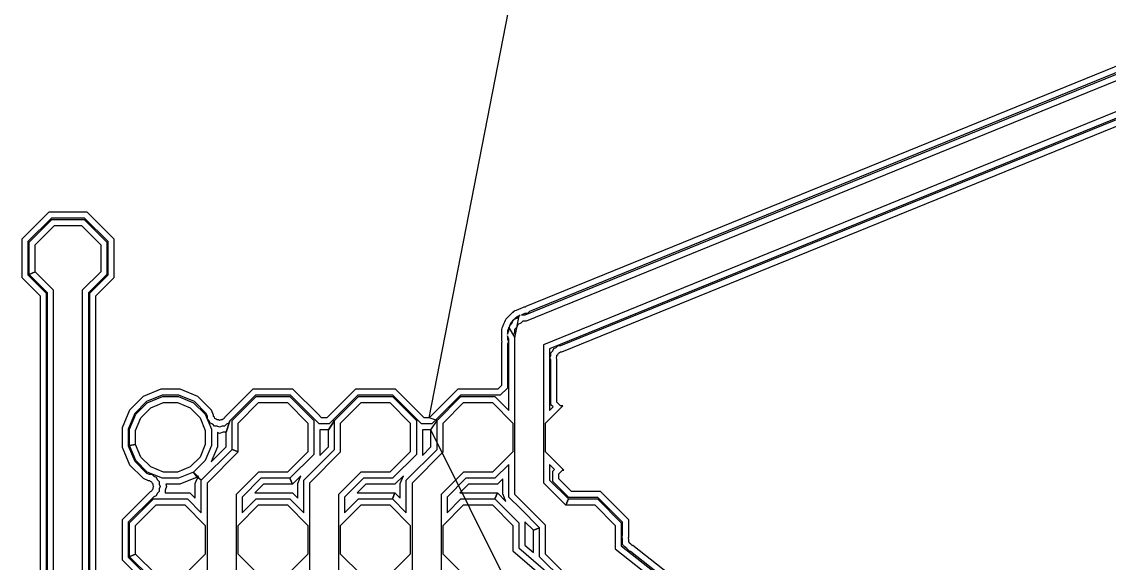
# Model space of a CAD drawing. Extents: x -122 to 0, y 0 to 97.
# Drawn here: x -105.92 to -78.97, y 62.92 to 76.35 of the extents above; entities that cross this region are included whole.
import ezdxf

# ---------------------------------------------------------------- set-up
doc = ezdxf.new("R2010")
doc.units = 0
doc.layers.add('milling', color=1, linetype='CONTINUOUS')
doc.layers.add('rapid_move', color=62, linetype='CONTINUOUS')

msp = doc.modelspace()

# ---------------------------------------------------------------- linework, layer by layer
at = {"layer": 'milling'}
for p, q in [((-77.4685, 75.7919), (-93.4236, 69.2917)), ((-93.4439, 69.0855), (-77.1627, 75.7186)), ((-93.4147, 68.9355), (-77.0127, 75.6178)), ((-77.4391, 75.6419), (-93.3391, 69.1641)), ((-76.7438, 74.9594), (-92.9894, 68.3409)), ((-76.7795, 74.783), (-92.8394, 68.2401)), ((-92.563, 68.3166), (-77.0297, 74.645)), ((-92.5336, 68.1666), (-76.9452, 74.5174)), ((-105.2495, 71.6309), (-105.9209, 70.9595)), ((-105.1874, 71.4809), (-105.7709, 70.8974)), ((-105.7377, 70.8837), (-105.1737, 71.4477)), ((-104.3002, 71.6309), (-105.2495, 71.6309)), ((-104.3623, 71.4809), (-105.1874, 71.4809)), ((-105.1737, 71.4477), (-104.3762, 71.4477)), ((-104.3762, 71.4477), (-103.8122, 70.8837)), ((-103.7789, 70.8975), (-104.3623, 71.4809)), ((-103.6289, 70.9596), (-104.3002, 71.6309)), ((-105.5877, 70.8216), (-105.1116, 71.2977)), ((-105.1116, 71.2977), (-104.4383, 71.2977)), ((-104.4383, 71.2977), (-103.9622, 70.8216)), ((-105.9209, 70.9595), (-105.9209, 70.0102)), ((-105.7709, 70.8974), (-105.7709, 70.0723)), ((-103.7789, 70.0724), (-103.7789, 70.8975)), ((-103.6289, 70.0103), (-103.6289, 70.9596)), ((-105.7377, 70.0862), (-105.7377, 70.8837)), ((-105.5877, 70.1483), (-105.5877, 70.8216)), ((-103.9622, 70.8216), (-103.9622, 70.1483)), ((-103.8122, 70.8837), (-103.8122, 70.0862)), ((-105.7377, 70.0862), (-105.5877, 70.1483)), ((-105.5877, 70.1483), (-105.7377, 70.0862)), ((-105.2805, 69.629), (-105.7377, 70.0862)), ((-105.1305, 69.6911), (-105.5877, 70.1483)), ((-105.5877, 70.1483), (-105.5877, 70.1483)), ((-103.9622, 70.1483), (-104.4194, 69.6911)), ((-103.8122, 70.0862), (-104.2694, 69.629)), ((-105.9209, 70.0102), (-105.4637, 69.5531)), ((-105.7709, 70.0723), (-105.3137, 69.6152)), ((-104.059, 69.7923), (-103.7789, 70.0724)), ((-103.9969, 69.6423), (-103.6289, 70.0103)), ((-105.4637, 69.5531), (-105.4637, 69.4268)), ((-105.3137, 69.6152), (-105.3137, 69.3647)), ((-105.2805, 56.5648), (-105.2805, 69.629)), ((-105.1305, 56.5502), (-105.1305, 69.6911)), ((-104.4194, 69.6911), (-104.4194, 56.6226)), ((-104.2694, 69.629), (-104.2694, 56.6681)), ((-104.2361, 69.6152), (-104.059, 69.7923)), ((-104.2361, 56.7996), (-104.2361, 69.6152)), ((-104.0861, 69.5531), (-103.9969, 69.6423)), ((-104.0861, 56.7846), (-104.0861, 69.5531)), ((-105.4637, 69.4268), (-105.4637, 56.6445)), ((-105.3137, 69.3647), (-105.3137, 56.6899)), ((-93.48, 69.2687), (-93.5107, 69.2562)), ((-93.4465, 69.2687), (-93.48, 69.2687)), ((-93.4236, 69.2917), (-93.4465, 69.2687)), ((-93.8736, 69.0259), (-93.9057, 68.9942)), ((-93.8728, 69.0259), (-93.8736, 69.0259)), ((-93.8222, 69.0767), (-93.8728, 69.0259)), ((-93.7841, 69.1142), (-93.8222, 69.0767)), ((-93.7555, 69.1434), (-93.7841, 69.1148)), ((-93.7841, 69.1148), (-93.7841, 69.1142)), ((-93.5931, 69.0603), (-93.7575, 68.9293)), ((-93.7515, 69.1435), (-93.7555, 69.1434)), ((-93.7325, 69.1636), (-93.7515, 69.1435)), ((-93.7064, 69.1734), (-93.7325, 69.1636)), ((-93.7092, 68.9774), (-93.6303, 69.0095)), ((-93.7048, 69.1771), (-93.7064, 69.1734)), ((-93.6678, 69.1921), (-93.7048, 69.1771)), ((-93.7005, 68.5102), (-93.5931, 69.0603)), ((-93.6472, 69.0354), (-93.6851, 68.9953)), ((-93.6672, 69.1919), (-93.6678, 69.1921)), ((-93.6116, 69.215), (-93.6672, 69.1919)), ((-93.5955, 69.0548), (-93.6472, 69.0354)), ((-93.6303, 69.0095), (-93.57, 69.0698)), ((-93.5515, 69.2394), (-93.6116, 69.215)), ((-93.5931, 69.0603), (-93.5955, 69.0548)), ((-93.57, 69.0698), (-93.5931, 69.0603)), ((-93.5513, 69.24), (-93.5515, 69.2394)), ((-93.5114, 69.2565), (-93.5513, 69.24)), ((-93.4502, 69.1187), (-93.5319, 69.0855)), ((-93.5319, 69.0855), (-93.4439, 69.0855)), ((-93.5107, 69.2562), (-93.5114, 69.2565)), ((-93.3844, 69.1187), (-93.4502, 69.1187)), ((-93.3391, 69.1641), (-93.3844, 69.1187)), ((-94.0202, 68.7466), (-94.0327, 68.7179)), ((-94.0049, 68.7874), (-94.0211, 68.749)), ((-94.0211, 68.749), (-94.0202, 68.7466)), ((-94.0044, 68.7876), (-94.0049, 68.7874)), ((-93.9799, 68.8469), (-94.0044, 68.7876)), ((-93.9562, 68.9031), (-93.9799, 68.8469)), ((-93.9406, 68.9419), (-93.9564, 68.9036)), ((-93.9564, 68.9036), (-93.9562, 68.9031)), ((-93.9382, 68.9429), (-93.9406, 68.9419)), ((-93.9273, 68.9704), (-93.9382, 68.9429)), ((-93.9058, 68.9906), (-93.9273, 68.9704)), ((-93.9057, 68.9942), (-93.9058, 68.9906)), ((-93.8578, 68.7438), (-93.8827, 68.6866)), ((-93.8505, 68.7674), (-93.859, 68.7468)), ((-93.859, 68.7468), (-93.8578, 68.7438)), ((-93.7575, 68.9293), (-93.8505, 68.7674)), ((-93.8505, 68.6819), (-93.8505, 68.7674)), ((-93.8505, 68.7674), (-93.8505, 68.7674)), ((-93.8505, 68.7674), (-93.7005, 68.5102)), ((-93.8347, 68.8051), (-93.7724, 68.8675)), ((-93.825, 68.8283), (-93.8347, 68.8051)), ((-93.822, 68.8295), (-93.825, 68.8283)), ((-93.8003, 68.884), (-93.822, 68.8295)), ((-93.7576, 68.9242), (-93.8003, 68.884)), ((-93.7724, 68.8675), (-93.7382, 68.9486)), ((-93.7575, 68.9293), (-93.7576, 68.9242)), ((-93.7382, 68.9486), (-93.7575, 68.9293)), ((-93.7575, 68.9293), (-93.7575, 68.9293)), ((-93.6912, 68.9952), (-93.7092, 68.9774)), ((-93.7005, 68.7273), (-93.6456, 68.7822)), ((-93.6851, 68.9953), (-93.6912, 68.9952)), ((-93.6456, 68.7822), (-93.6155, 68.8537)), ((-93.6155, 68.8537), (-93.5456, 68.8821)), ((-93.5456, 68.8821), (-93.4923, 68.9355)), ((-93.4923, 68.9355), (-93.4147, 68.9355)), ((-94.0341, 68.5215), (-94.0344, 68.4788)), ((-94.0344, 68.4788), (-94.0337, 68.4782)), ((-94.0337, 68.5218), (-94.0341, 68.5215)), ((-94.0327, 68.6864), (-94.0337, 68.6854)), ((-94.0337, 68.6854), (-94.0337, 68.6476)), ((-94.0337, 68.6476), (-94.0333, 68.6472)), ((-94.0333, 68.6472), (-94.0337, 68.5821)), ((-94.0337, 68.5821), (-94.0337, 68.5218)), ((-94.0337, 68.4782), (-94.0337, 68.4454)), ((-94.0327, 68.7179), (-94.0327, 68.6864)), ((-93.8837, 68.6031), (-93.8505, 68.6819)), ((-93.8835, 68.6235), (-93.8837, 68.6031)), ((-93.8505, 68.481), (-93.8837, 68.5627)), ((-93.8837, 68.5627), (-93.8837, 68.4755)), ((-93.8837, 68.4755), (-93.8588, 68.4158)), ((-93.8827, 68.6243), (-93.8835, 68.6235)), ((-93.8827, 68.6866), (-93.8827, 68.6243)), ((-93.8505, 66.7088), (-93.8505, 68.481)), ((-93.7298, 68.5822), (-93.7005, 68.6518)), ((-93.7005, 68.5102), (-93.7298, 68.5822)), ((-93.7005, 68.6518), (-93.7005, 68.7273)), ((-93.7005, 64.6226), (-93.7005, 68.5102)), ((-94.0337, 68.4454), (-94.0212, 68.4154)), ((-94.0212, 68.4154), (-94.0337, 68.385)), ((-94.0337, 68.385), (-94.0337, 67.3259)), ((-93.8588, 68.4158), (-93.8837, 68.3552)), ((-93.8837, 68.3552), (-93.8837, 67.2638)), ((-92.9894, 68.3409), (-92.9894, 64.9173)), ((-92.8394, 68.2401), (-92.8394, 66.7088)), ((-92.7594, 68.1861), (-92.7338, 68.247)), ((-92.7338, 68.247), (-92.6743, 68.2712)), ((-92.6743, 68.2712), (-92.629, 68.3166)), ((-92.629, 68.3166), (-92.563, 68.3166)), ((-92.831, 68.0162), (-92.8061, 68.0754)), ((-92.8061, 67.955), (-92.831, 68.0162)), ((-92.8061, 68.1395), (-92.7594, 68.1861)), ((-92.8061, 68.0754), (-92.8061, 68.1395)), ((-92.8061, 67.1017), (-92.8061, 67.955)), ((-92.6686, 68.0153), (-92.6561, 68.045)), ((-92.6561, 67.9845), (-92.6686, 68.0153)), ((-92.6561, 68.0774), (-92.6326, 68.1008)), ((-92.6561, 68.045), (-92.6561, 68.0774)), ((-92.6561, 67.0397), (-92.6561, 67.9845)), ((-92.6326, 68.1008), (-92.6197, 68.1315)), ((-92.6197, 68.1315), (-92.5897, 68.1437)), ((-92.5897, 68.1437), (-92.5669, 68.1666)), ((-92.5669, 68.1666), (-92.5336, 68.1666)), ((-102.473, 67.2367), (-102.9128, 67.0546)), ((-101.9969, 67.2367), (-102.473, 67.2367)), ((-101.557, 67.0546), (-101.9969, 67.2367)), ((-100.1906, 67.2367), (-100.888, 66.5393)), ((-99.1992, 67.2367), (-100.1906, 67.2367)), ((-98.5773, 66.6148), (-99.1992, 67.2367)), ((-97.6506, 67.2367), (-98.3618, 66.5255)), ((-96.6592, 67.2367), (-97.6506, 67.2367)), ((-96.0373, 66.6148), (-96.6592, 67.2367)), ((-95.1106, 67.2367), (-95.8218, 66.5255)), ((-94.2492, 67.2367), (-95.1106, 67.2367)), ((-94.1229, 67.2367), (-94.2492, 67.2367)), ((-94.0337, 67.3259), (-94.1229, 67.2367)), ((-93.8837, 67.2638), (-94.0608, 67.0867)), ((-102.9128, 67.0546), (-103.2496, 66.7178)), ((-102.8279, 66.9273), (-103.1223, 66.6329)), ((-103.0942, 66.6141), (-102.8091, 66.8992)), ((-102.4431, 67.0867), (-102.8279, 66.9273)), ((-102.8091, 66.8992), (-102.4366, 67.0535)), ((-102.7241, 66.772), (-102.4068, 66.9035)), ((-102.0267, 67.0867), (-102.4431, 67.0867)), ((-102.4366, 67.0535), (-102.0333, 67.0535)), ((-102.4068, 66.9035), (-102.0631, 66.9035)), ((-102.0631, 66.9035), (-101.7458, 66.772)), ((-102.0333, 67.0535), (-101.6608, 66.8992)), ((-101.6419, 66.9273), (-102.0267, 67.0867)), ((-101.6608, 66.8992), (-101.3757, 66.6141)), ((-101.3473, 66.6328), (-101.6419, 66.9273)), ((-101.2202, 66.7177), (-101.557, 67.0546)), ((-100.1285, 67.0867), (-100.7609, 66.4544)), ((-100.7085, 66.4598), (-100.1148, 67.0535)), ((-100.5585, 66.3976), (-100.0526, 66.9035)), ((-99.2613, 67.0867), (-100.1285, 67.0867)), ((-100.1148, 67.0535), (-99.2751, 67.0535)), ((-100.0526, 66.9035), (-99.3373, 66.9035)), ((-99.3373, 66.9035), (-98.8314, 66.3976)), ((-99.2751, 67.0535), (-98.6814, 66.4598)), ((-98.7273, 66.5527), (-99.2613, 67.0867)), ((-97.5885, 67.0867), (-98.2997, 66.3755)), ((-98.1685, 66.4598), (-97.5748, 67.0535)), ((-98.0185, 66.3976), (-97.5126, 66.9035)), ((-96.7213, 67.0867), (-97.5885, 67.0867)), ((-97.5748, 67.0535), (-96.7351, 67.0535)), ((-97.5126, 66.9035), (-96.7973, 66.9035)), ((-96.7973, 66.9035), (-96.2914, 66.3976)), ((-96.7351, 67.0535), (-96.1414, 66.4598)), ((-96.1873, 66.5527), (-96.7213, 67.0867)), ((-95.0485, 67.0867), (-95.7597, 66.3755)), ((-95.6285, 66.4598), (-95.0348, 67.0535)), ((-95.4785, 66.3976), (-94.9726, 66.9035)), ((-94.3113, 67.0867), (-95.0485, 67.0867)), ((-95.0348, 67.0535), (-94.1951, 67.0535)), ((-94.9726, 66.9035), (-94.2573, 66.9035)), ((-94.0608, 67.0867), (-94.3113, 67.0867)), ((-94.2573, 66.9035), (-93.7514, 66.3976)), ((-94.1951, 67.0535), (-93.8505, 66.7088)), ((-92.8063, 67.1015), (-92.8061, 67.1017)), ((-92.8061, 66.9756), (-92.8063, 67.1015)), ((-92.8061, 66.8515), (-92.8061, 66.9756)), ((-92.8059, 66.8514), (-92.8061, 66.8515)), ((-92.8059, 66.851), (-92.8059, 66.8514)), ((-92.7514, 66.7968), (-92.8059, 66.851)), ((-92.6562, 67.0396), (-92.6561, 67.0397)), ((-92.6561, 66.9759), (-92.6562, 67.0396)), ((-92.6561, 66.9136), (-92.6561, 66.9759)), ((-92.656, 66.9136), (-92.6561, 66.9136)), ((-92.656, 66.9134), (-92.656, 66.9136)), ((-92.6257, 66.8833), (-92.656, 66.9134)), ((-92.5669, 66.8244), (-92.6257, 66.8833)), ((-103.2496, 66.7178), (-103.4317, 66.278)), ((-103.1223, 66.6329), (-103.2817, 66.2481)), ((-103.2485, 66.2416), (-103.0942, 66.6141)), ((-102.967, 66.5291), (-102.7241, 66.772)), ((-101.7458, 66.772), (-101.5029, 66.5291)), ((-101.3757, 66.6141), (-101.2214, 66.2416)), ((-101.3195, 66.5655), (-101.3473, 66.6328)), ((-101.1695, 66.5952), (-101.2202, 66.7177)), ((-101.1695, 66.5624), (-101.1695, 66.5952)), ((-98.5773, 66.6147), (-98.5773, 66.6148)), ((-98.4881, 66.5255), (-98.5773, 66.6147)), ((-96.0373, 66.6147), (-96.0373, 66.6148)), ((-95.9481, 66.5255), (-96.0373, 66.6147)), ((-92.9385, 66.3976), (-92.5116, 66.8244)), ((-92.8394, 66.7088), (-92.7514, 66.7968)), ((-92.5667, 66.8244), (-92.5669, 66.8244)), ((-92.5666, 66.8243), (-92.5667, 66.8244)), ((-92.5116, 66.8244), (-92.5666, 66.8243)), ((-103.0985, 66.2118), (-102.967, 66.5291)), ((-101.5029, 66.5291), (-101.3714, 66.2118)), ((-101.3195, 66.5003), (-101.3195, 66.5655)), ((-101.2734, 66.4543), (-101.3195, 66.5003)), ((-101.2485, 66.3941), (-101.2734, 66.4543)), ((-101.1884, 66.3693), (-101.2485, 66.3941)), ((-101.1424, 66.3232), (-101.1884, 66.3693)), ((-101.1463, 66.5393), (-101.1695, 66.5624)), ((-101.1338, 66.5089), (-101.1463, 66.5393)), ((-101.0773, 66.3232), (-101.1424, 66.3232)), ((-101.1034, 66.4964), (-101.1338, 66.5089)), ((-101.0803, 66.4732), (-101.1034, 66.4964)), ((-101.0474, 66.4732), (-101.0803, 66.4732)), ((-101.0171, 66.2983), (-101.0773, 66.3232)), ((-101.0172, 66.4607), (-101.0474, 66.4732)), ((-100.9869, 66.4732), (-101.0172, 66.4607)), ((-100.9571, 66.3232), (-101.0171, 66.2983)), ((-100.954, 66.4732), (-100.9869, 66.4732)), ((-100.8919, 66.3232), (-100.9571, 66.3232)), ((-100.9309, 66.4964), (-100.954, 66.4732)), ((-100.9005, 66.5089), (-100.9309, 66.4964)), ((-100.888, 66.5393), (-100.9005, 66.5089)), ((-100.8459, 66.3693), (-100.8919, 66.3232)), ((-100.7609, 66.4544), (-100.8585, 66.1732)), ((-100.8585, 66.1732), (-100.7609, 66.4544)), ((-100.7857, 66.3942), (-100.8459, 66.3693)), ((-100.7609, 66.4544), (-100.7857, 66.3942)), ((-100.7085, 65.7414), (-100.7085, 66.4598)), ((-100.7085, 66.4598), (-100.7085, 66.4598)), ((-100.5585, 65.6823), (-100.5585, 66.3976)), ((-98.8314, 66.3976), (-98.8314, 65.6823)), ((-98.7273, 66.5526), (-98.7273, 66.5527)), ((-98.5502, 66.3755), (-98.7273, 66.5526)), ((-98.6814, 66.4598), (-98.6814, 65.6201)), ((-98.2997, 66.3755), (-98.5502, 66.3755)), ((-98.3618, 66.5255), (-98.4881, 66.5255)), ((-98.1685, 66.4598), (-98.3185, 66.2255)), ((-98.3185, 66.2255), (-98.1685, 66.4598)), ((-98.1685, 65.7414), (-98.1685, 66.4598)), ((-98.0185, 65.6823), (-98.0185, 66.3976)), ((-96.2914, 66.3976), (-96.2914, 65.6823)), ((-96.1873, 66.5526), (-96.1873, 66.5527)), ((-96.0102, 66.3755), (-96.1873, 66.5526)), ((-96.1414, 66.4598), (-96.1414, 65.6201)), ((-95.7597, 66.3755), (-96.0102, 66.3755)), ((-95.8218, 66.5255), (-95.9481, 66.5255)), ((-95.6285, 66.4598), (-95.8218, 66.5255)), ((-95.7785, 66.2255), (-95.6285, 66.4598)), ((-95.6285, 65.7413), (-95.6285, 66.4598)), ((-95.4785, 65.6823), (-95.4785, 66.3976)), ((-93.7514, 66.3976), (-93.7514, 65.6823)), ((-92.9385, 65.6823), (-92.9385, 66.3976)), ((-103.4317, 66.278), (-103.4317, 65.8018)), ((-103.2817, 66.2481), (-103.2817, 65.8317)), ((-103.2485, 65.8383), (-103.2485, 66.2416)), ((-103.0985, 65.8681), (-103.0985, 66.2118)), ((-101.3714, 66.2118), (-101.3714, 65.8681)), ((-101.2214, 66.2416), (-101.2214, 65.8383)), ((-101.017, 66.1359), (-101.0714, 66.1585)), ((-101.0714, 66.1585), (-101.0714, 65.8085)), ((-100.9271, 66.1732), (-101.017, 66.1359)), ((-100.8585, 66.1732), (-100.9271, 66.1732)), ((-100.8585, 65.8035), (-100.8585, 66.1732)), ((-98.3185, 66.2255), (-98.5314, 66.2255)), ((-98.5314, 66.2255), (-98.5314, 65.5905)), ((-98.3185, 65.8035), (-98.3185, 66.2255)), ((-95.7785, 66.2255), (-95.9914, 66.2255)), ((-95.9914, 66.2255), (-95.9914, 65.5905)), ((-95.7785, 65.8034), (-95.7785, 66.2255)), ((-103.4317, 65.8018), (-103.2496, 65.362)), ((-103.2817, 65.8317), (-103.1223, 65.4469)), ((-103.2485, 65.8383), (-103.0985, 65.8681)), ((-103.0985, 65.8681), (-103.2485, 65.8383)), ((-103.0942, 65.4658), (-103.2485, 65.8383)), ((-103.2485, 65.8383), (-103.2485, 65.8383)), ((-102.967, 65.5508), (-103.0985, 65.8681)), ((-101.3714, 65.8681), (-101.5029, 65.5508)), ((-101.2214, 65.8383), (-101.3757, 65.4658)), ((-101.0714, 65.8085), (-101.2255, 65.4364)), ((-101.2255, 65.4364), (-100.8585, 65.8035)), ((-98.5314, 65.5905), (-98.3185, 65.8035)), ((-95.9914, 65.5905), (-95.7785, 65.8034)), ((-102.7241, 65.3079), (-102.967, 65.5508)), ((-101.5029, 65.5508), (-101.7458, 65.3079)), ((-101.4705, 64.9794), (-100.7085, 65.7414)), ((-101.3205, 64.9173), (-100.5569, 65.6808)), ((-100.7085, 65.7414), (-100.5585, 65.6823)), ((-100.5585, 65.6823), (-100.7085, 65.7414)), ((-100.5569, 65.6808), (-100.5585, 65.6823)), ((-98.8314, 65.6823), (-99.3373, 65.1764)), ((-98.6814, 65.6201), (-99.2751, 65.0264)), ((-98.9305, 64.9794), (-98.1685, 65.7414)), ((-98.7805, 64.9173), (-98.0169, 65.6808)), ((-98.0169, 65.6808), (-98.0185, 65.6823)), ((-96.2914, 65.6823), (-96.7973, 65.1764)), ((-96.1414, 65.6201), (-96.7351, 65.0264)), ((-96.3905, 64.9794), (-95.6285, 65.7413)), ((-96.2405, 64.9173), (-95.4769, 65.6808)), ((-95.4769, 65.6808), (-95.4785, 65.6823)), ((-93.7514, 65.6823), (-94.2573, 65.1764)), ((-92.4826, 65.2265), (-92.9385, 65.6823)), ((-103.2496, 65.362), (-102.9128, 65.0252)), ((-103.1223, 65.4469), (-102.8279, 65.1524)), ((-102.8091, 65.1807), (-103.0942, 65.4658)), ((-102.4068, 65.1764), (-102.7241, 65.3079)), ((-101.7458, 65.3079), (-102.0631, 65.1764)), ((-101.3757, 65.4658), (-101.6608, 65.1807)), ((-93.8505, 65.3711), (-94.1951, 65.0264)), ((-93.8505, 64.5605), (-93.8505, 65.3711)), ((-92.7148, 65.2465), (-92.8394, 65.3711)), ((-92.8394, 65.3711), (-92.8394, 64.9794)), ((-92.762, 65.1994), (-92.7148, 65.2465)), ((-92.612, 65.1373), (-92.5228, 65.2265)), ((-92.5228, 65.2265), (-92.4826, 65.2265)), ((-102.9128, 65.0252), (-102.7902, 64.9745)), ((-102.8279, 65.1524), (-102.7605, 65.1245)), ((-102.4366, 65.0264), (-102.8091, 65.1807)), ((-102.7902, 64.9745), (-102.7574, 64.9745)), ((-102.7605, 65.1245), (-102.6953, 65.1245)), ((-102.7574, 64.9745), (-102.7343, 64.9513)), ((-102.6953, 65.1245), (-102.6492, 65.0784)), ((-102.6492, 65.0784), (-102.5891, 65.0535)), ((-102.5891, 65.0535), (-102.5642, 64.9934)), ((-102.5642, 64.9934), (-102.5182, 64.9474)), ((-102.0333, 65.0264), (-102.4366, 65.0264)), ((-102.0631, 65.1764), (-102.4068, 65.1764)), ((-101.6608, 65.1807), (-102.0333, 65.0264)), ((-101.5758, 65.0535), (-102.0035, 64.8764)), ((-101.5758, 65.0535), (-101.6608, 65.1807)), ((-101.6608, 65.1807), (-101.4705, 64.9794)), ((-101.6205, 64.9004), (-101.5437, 65.0856)), ((-101.5437, 65.0856), (-101.5758, 65.0535)), ((-101.4705, 64.9794), (-101.5758, 65.0535)), ((-101.4705, 64.5605), (-101.4705, 64.9794)), ((-100.0541, 65.178), (-100.6094, 64.6226)), ((-99.9935, 65.0264), (-100.4594, 64.5605)), ((-100.0526, 65.1764), (-100.0541, 65.178)), ((-99.3373, 65.1764), (-100.0526, 65.1764)), ((-99.2751, 65.0264), (-99.9935, 65.0264)), ((-99.2751, 65.0264), (-99.213, 64.8764)), ((-99.213, 64.8764), (-99.2751, 65.0264)), ((-99.0037, 65.0858), (-99.213, 64.8764)), ((-99.0805, 64.9004), (-99.0037, 65.0858)), ((-98.9305, 64.5605), (-98.9305, 64.9794)), ((-97.5141, 65.178), (-98.0694, 64.6226)), ((-97.4535, 65.0264), (-97.9194, 64.5605)), ((-97.5126, 65.1764), (-97.5141, 65.178)), ((-96.7973, 65.1764), (-97.5126, 65.1764)), ((-96.7351, 65.0264), (-97.4535, 65.0264)), ((-96.4636, 65.0858), (-96.673, 64.8764)), ((-96.5405, 64.9004), (-96.4636, 65.0858)), ((-96.3905, 64.5605), (-96.3905, 64.9794)), ((-94.9741, 65.178), (-95.5294, 64.6226)), ((-94.9136, 65.0264), (-95.3794, 64.5605)), ((-94.9726, 65.1764), (-94.9741, 65.178)), ((-94.2573, 65.1764), (-94.9726, 65.1764)), ((-94.1951, 65.0264), (-94.9136, 65.0264)), ((-94.0005, 65.009), (-94.133, 64.8764)), ((-94.0005, 64.6395), (-94.0005, 65.009)), ((-92.8394, 64.9794), (-92.3735, 64.5135)), ((-92.762, 64.9489), (-92.762, 65.1994)), ((-92.612, 65.011), (-92.612, 65.1373)), ((-92.3869, 64.7859), (-92.612, 65.011)), ((-102.7343, 64.693), (-103.4317, 63.9956)), ((-102.7343, 64.9513), (-102.7039, 64.9388)), ((-102.7039, 64.7055), (-102.7343, 64.693)), ((-102.7039, 64.9388), (-102.6914, 64.9084)), ((-102.6914, 64.7359), (-102.7039, 64.7055)), ((-102.6914, 64.9084), (-102.6682, 64.8853)), ((-102.6682, 64.759), (-102.6914, 64.7359)), ((-102.6682, 64.8853), (-102.6682, 64.8524)), ((-102.6682, 64.8524), (-102.6557, 64.8222)), ((-102.6557, 64.8222), (-102.6682, 64.7919)), ((-102.6682, 64.7919), (-102.6682, 64.759)), ((-102.5182, 64.6969), (-102.5643, 64.6509)), ((-102.5182, 64.9474), (-102.5182, 64.8823)), ((-102.5182, 64.8823), (-102.4933, 64.8221)), ((-102.4933, 64.8221), (-102.5182, 64.7621)), ((-102.5182, 64.7621), (-102.5182, 64.6969)), ((-102.3309, 64.822), (-102.3682, 64.7321)), ((-102.3682, 64.7321), (-102.3682, 64.6635)), ((-102.0035, 64.8764), (-102.3534, 64.8764)), ((-102.3534, 64.8764), (-102.3309, 64.822)), ((-101.6205, 64.6395), (-101.6205, 64.9004)), ((-101.3205, 64.6226), (-101.3205, 64.9173)), ((-99.9314, 64.8764), (-100.1444, 64.6635)), ((-99.213, 64.8764), (-99.9314, 64.8764)), ((-99.0805, 64.6395), (-99.0805, 64.9004)), ((-98.7805, 64.6226), (-98.7805, 64.9173)), ((-97.3914, 64.8764), (-97.6044, 64.6635)), ((-96.673, 64.8764), (-97.3914, 64.8764)), ((-96.5405, 64.6395), (-96.5405, 64.9004)), ((-96.2405, 64.6226), (-96.2405, 64.9173)), ((-94.8515, 64.8764), (-95.0644, 64.6635)), ((-94.133, 64.8764), (-94.8515, 64.8764)), ((-92.9894, 64.9173), (-92.4341, 64.3619)), ((-92.5369, 64.7238), (-92.762, 64.9489)), ((-92.3598, 64.5467), (-92.5369, 64.7238)), ((-92.2977, 64.6967), (-92.3869, 64.7859)), ((-91.5792, 64.6967), (-92.2977, 64.6967)), ((-90.8781, 63.9956), (-91.5792, 64.6967)), ((-102.6493, 64.5658), (-103.2817, 63.9335)), ((-103.2485, 63.9198), (-102.6548, 64.5135)), ((-102.6548, 64.5135), (-101.8151, 64.5135)), ((-102.5892, 64.5907), (-102.6493, 64.5658)), ((-102.5643, 64.6509), (-102.5892, 64.5907)), ((-102.3682, 64.6635), (-101.753, 64.6635)), ((-101.8151, 64.5135), (-101.4705, 64.1688)), ((-101.753, 64.6635), (-101.6205, 64.5309)), ((-101.6205, 64.5309), (-101.6205, 64.6395)), ((-101.4705, 64.1688), (-101.4705, 64.5605)), ((-101.3205, 59.7098), (-101.3205, 64.6226)), ((-100.6094, 64.6226), (-100.6094, 59.8147)), ((-100.4594, 64.5605), (-100.4594, 64.1688)), ((-100.4594, 64.1688), (-100.1148, 64.5135)), ((-100.1444, 64.6635), (-99.213, 64.6635)), ((-100.1148, 64.5135), (-99.2751, 64.5135)), ((-99.2751, 64.5135), (-98.9305, 64.1688)), ((-99.213, 64.6635), (-99.0805, 64.5309)), ((-99.0805, 64.5309), (-99.0805, 64.6395)), ((-98.9305, 64.1688), (-98.9305, 64.5605)), ((-98.7805, 60.9735), (-98.7805, 64.6226)), ((-98.0694, 64.6226), (-98.0694, 61.0915)), ((-97.9194, 64.5605), (-97.9194, 64.1688)), ((-97.9194, 64.1688), (-97.5748, 64.5135)), ((-97.6044, 64.6635), (-96.673, 64.6635)), ((-97.5748, 64.5135), (-96.7351, 64.5135)), ((-96.7351, 64.5135), (-96.673, 64.6635)), ((-96.673, 64.6635), (-96.7351, 64.5135)), ((-96.7351, 64.5135), (-96.3905, 64.1688)), ((-96.673, 64.6635), (-96.5405, 64.5309)), ((-96.5405, 64.5309), (-96.5405, 64.6395)), ((-96.3905, 64.1688), (-96.3905, 64.5605)), ((-96.2405, 62.3689), (-96.2405, 64.6226)), ((-95.5294, 64.6226), (-95.5294, 62.3856)), ((-95.3794, 64.5605), (-95.3794, 64.1688)), ((-95.3794, 64.1688), (-95.0348, 64.5135)), ((-95.0644, 64.6635), (-94.133, 64.6635)), ((-95.0348, 64.5135), (-94.1951, 64.5135)), ((-94.1951, 64.5135), (-94.133, 64.6635)), ((-94.133, 64.6635), (-94.1951, 64.5135)), ((-94.1951, 64.5135), (-93.6014, 63.9198)), ((-94.133, 64.6635), (-93.9237, 64.4541)), ((-93.9237, 64.4541), (-94.0005, 64.6395)), ((-93.5544, 64.2644), (-93.8505, 64.5605)), ((-93.4923, 64.4144), (-93.7005, 64.6226)), ((-92.4341, 64.3619), (-92.3735, 64.5135)), ((-92.3735, 64.5135), (-92.4341, 64.3619)), ((-92.3735, 64.5135), (-91.6551, 64.5135)), ((-91.6413, 64.5467), (-92.3598, 64.5467)), ((-91.6551, 64.5135), (-91.0614, 63.9198)), ((-91.0281, 63.9335), (-91.6413, 64.5467)), ((-103.0985, 63.8576), (-102.5926, 64.3635)), ((-102.5926, 64.3635), (-101.8773, 64.3635)), ((-101.8773, 64.3635), (-101.3714, 63.8576)), ((-100.5585, 63.8576), (-100.0526, 64.3635)), ((-100.0526, 64.3635), (-99.3373, 64.3635)), ((-99.3373, 64.3635), (-98.8314, 63.8576)), ((-98.0185, 63.8576), (-97.5126, 64.3635)), ((-97.5126, 64.3635), (-96.7973, 64.3635)), ((-96.7973, 64.3635), (-96.2914, 63.8576)), ((-95.4785, 63.8576), (-94.9726, 64.3635)), ((-94.9726, 64.3635), (-94.2573, 64.3635)), ((-94.2573, 64.3635), (-93.7514, 63.8576)), ((-93.0885, 63.7985), (-93.5544, 64.2644)), ((-92.9369, 63.8591), (-93.4923, 64.4144)), ((-92.4341, 64.3619), (-92.4326, 64.3635)), ((-92.4326, 64.3635), (-91.7173, 64.3635)), ((-91.7173, 64.3635), (-91.2114, 63.8576)), ((-103.4317, 63.9956), (-103.4317, 63.0042)), ((-103.2817, 63.9335), (-103.2817, 63.0663)), ((-103.2485, 63.0801), (-103.2485, 63.9198)), ((-93.6014, 63.9198), (-93.6014, 63.297)), ((-93.2385, 63.7364), (-93.4514, 63.9494)), ((-93.4514, 63.9494), (-93.4514, 63.3659)), ((-91.0614, 63.9198), (-91.0614, 63.3465)), ((-91.0281, 63.6141), (-91.0281, 63.9335)), ((-90.8781, 63.5622), (-90.8781, 63.9956)), ((-103.0985, 63.1423), (-103.0985, 63.8576)), ((-101.3714, 63.8576), (-101.3714, 63.1423)), ((-100.5585, 63.1423), (-100.5585, 63.8576)), ((-98.8314, 63.8576), (-98.8314, 63.1423)), ((-98.0185, 63.1423), (-98.0185, 63.8576)), ((-96.2914, 63.8576), (-96.2914, 63.1423)), ((-95.4785, 63.1423), (-95.4785, 63.8576)), ((-93.7514, 63.8576), (-93.7514, 63.228)), ((-93.0885, 63.7985), (-93.2385, 63.7364)), ((-93.2385, 63.7364), (-93.0885, 63.7985)), ((-93.2385, 63.1834), (-93.2385, 63.7364)), ((-93.0885, 63.0801), (-93.0885, 63.7985)), ((-92.9385, 63.8576), (-92.9369, 63.8591)), ((-92.9385, 63.1423), (-92.9385, 63.8576)), ((-91.2114, 63.8576), (-91.2114, 63.2736)), ((-91.0409, 63.5979), (-91.0281, 63.6141)), ((-93.4514, 63.3659), (-93.2385, 63.1834)), ((-91.0614, 63.3465), (-83.5873, 57.474)), ((-91.0281, 63.4914), (-91.0409, 63.5979)), ((-91.0281, 63.3843), (-91.0281, 63.4914)), ((-91.0134, 63.3697), (-91.0281, 63.3843)), ((-91.011, 63.3492), (-91.0134, 63.3697)), ((-90.927, 63.2832), (-91.011, 63.3492)), ((-90.8845, 63.5541), (-90.8781, 63.5622)), ((-90.8781, 63.5006), (-90.8845, 63.5541)), ((-90.8781, 63.4464), (-90.8781, 63.5006)), ((-90.8707, 63.4391), (-90.8781, 63.4464)), ((-90.8695, 63.4287), (-90.8707, 63.4391)), ((-90.827, 63.3954), (-90.8695, 63.4287)), ((-90.7889, 63.3572), (-90.827, 63.3954)), ((-90.7785, 63.3572), (-90.7889, 63.3572)), ((-83.5774, 57.6993), (-90.7785, 63.3572)), ((-103.2817, 63.0663), (-103.0985, 63.1423)), ((-103.0985, 63.1423), (-103.2817, 63.0663)), ((-102.7405, 62.5721), (-103.2485, 63.0801)), ((-102.5926, 62.6364), (-103.0985, 63.1423)), ((-101.3714, 63.1423), (-101.8773, 62.6364)), ((-100.0526, 62.6364), (-100.5585, 63.1423)), ((-98.8314, 63.1423), (-99.3373, 62.6364)), ((-97.5126, 62.6364), (-98.0185, 63.1423)), ((-96.2914, 63.1423), (-96.7973, 62.6364)), ((-94.9726, 62.6364), (-95.4785, 63.1423)), ((-93.7514, 63.228), (-85.5267, 56.1783)), ((-93.6014, 63.297), (-85.4432, 56.3043)), ((-92.4948, 62.4864), (-93.0885, 63.0801)), ((-92.4326, 62.6364), (-92.9385, 63.1423)), ((-91.2114, 63.2736), (-83.5754, 57.2739)), ((-90.851, 63.2072), (-90.927, 63.2832)), ((-90.8302, 63.2072), (-90.851, 63.2072)), ((-83.6767, 57.5865), (-90.8302, 63.2072)), ((-103.4317, 63.0042), (-102.9237, 62.4962)), ((-103.2817, 63.0663), (-102.7737, 62.5583))]:
    msp.add_line(p, q, dxfattribs=at)
at = {"layer": 'rapid_move'}
for p, q in [((-95.8218, 66.5255), (-91.5751, 88.3122)), ((-90.7557, 56.1227), (-95.7785, 66.2255))]:
    msp.add_line(p, q, dxfattribs=at)

doc.saveas('drawing.dxf')
